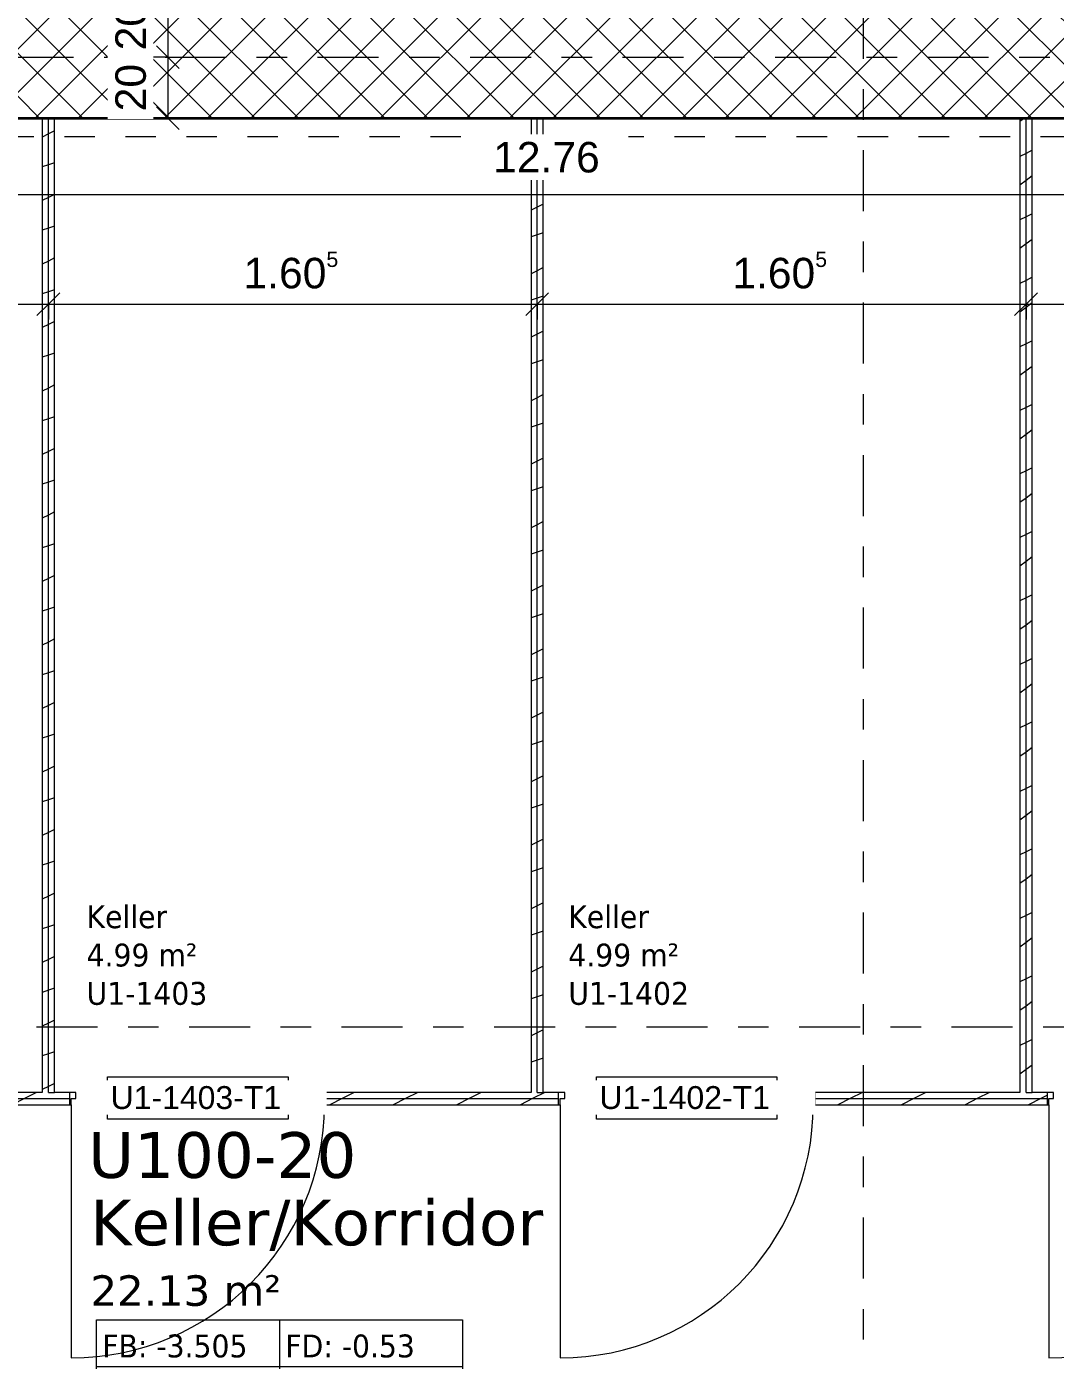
# Model space of a CAD drawing. Header units: metres. Extents: x -86 to 44, y -23 to 39.
# Drawn here: x 8.238 to 11.611, y 2.778 to 7.152 of the extents above; entities that cross this region are included whole.
import ezdxf

# ---------------------------------------------------------------- set-up
doc = ezdxf.new("R2010")
doc.units = ezdxf.units.M
doc.linetypes.add('_Rasterlinie_', pattern=[0.375, 0.2, -0.05, 0.075, -0.05])
doc.linetypes.add('Strichpunkt - Fein', pattern=[0.2, 0.1, -0.05, 0, -0.05])
for name, color, linetype, lineweight in [('A-____-____-DIMS', 7, 'Continuous', 5), ('A-____-____-DIMS-50', 7, 'Continuous', 5), ('A-AREA-____-IDEN', 7, 'Continuous', 5), ('A-DOOR-____-IDEN', 7, 'Continuous', 5), ('A-DOOR-____-OTLN', 7, 'Continuous', 9), ('A-DOOR-FRAM-MCUT', 7, 'Continuous', 9), ('A-DOOR-OPNG-OTLN', 7, 'Continuous', 9), ('A-FLOR-____-OVHD', 7, 'Strichpunkt - Fein', 9), ('A-WALL-____-MCUT', 7, 'Continuous', 35), ('A-WALL-____-PATT', 7, 'Continuous', 35), ('A-WALL-FNSH-MCUT', 7, 'Continuous', 35), ('S-GRID-____-OTLN', 7, 'Continuous', 5)]:
    doc.layers.add(name, color=color, linetype=linetype, lineweight=lineweight)
doc.styles.add('Arial_1', font='arial.ttf', dxfattribs={"height": 0.1})
doc.styles.add('Arial_2', font='arial.ttf', dxfattribs={"height": 0.075})
doc.styles.add('Verdana_2', font='verdana.ttf', dxfattribs={"height": 0.1})
doc.styles.add('Verdana_3', font='verdana.ttf', dxfattribs={"width": 0.9, "height": 0.075})
doc.styles.add('Verdana_4', font='verdana.ttf', dxfattribs={"height": 0.15})
doc.dimstyles.new('SUB_Rohbau_fein', dxfattribs={"dimscale": 0.3048, "dimtxt": 0.102026, "dimasz": 0.246063, "dimexe": 0.164042, "dimexo": 0.0625, "dimgap": 0.123031, "dimtad": 1, "dimdec": 1, "dimlfac": 100, "dimrnd": 0.5, "dimdsep": 46, "dimtxsty": 'Arial_1', "dimblk1": 'OBLIQUE', "dimblk2": 'OBLIQUE', "dimsah": 1, "dimcen": 0.09, "dimazin": 0, "dimtfac": 1, "dimtdec": 4, "dimtix": 1, "dimtmove": 0, "dimatfit": 3, "dimfxl": 0.164042, "dimfxlon": 1, "dimtvp": 1, "dimtfill": 1, "dimtolj": 1, "dimtzin": 0, "dimarcsym": 2})
doc.dimstyles.new('SUB_Rohbau_fein_1', dxfattribs={"dimscale": 0.3048, "dimtxt": 0.102026, "dimasz": 0.246063, "dimexe": 0.164042, "dimexo": 0.0625, "dimgap": 0.123031, "dimtad": 1, "dimrnd": 0.005, "dimzin": 0, "dimdsep": 46, "dimtxsty": 'Arial_1', "dimblk1": 'OBLIQUE', "dimblk2": 'OBLIQUE', "dimsah": 1, "dimcen": 0.09, "dimazin": 0, "dimtfac": 1, "dimtdec": 4, "dimtix": 1, "dimtmove": 0, "dimatfit": 3, "dimfxl": 0.164042, "dimfxlon": 1, "dimtvp": 1, "dimtfill": 1, "dimtolj": 1, "dimtzin": 0, "dimarcsym": 2})
doc.dimstyles.new('SUB_Rohbau_fein_2', dxfattribs={"dimscale": 0.3048, "dimtxt": 0.102026, "dimasz": 0.246063, "dimexe": 0.164042, "dimexo": 0.0625, "dimgap": 0.123031, "dimtad": 1, "dimrnd": 0.005, "dimzin": 0, "dimdsep": 46, "dimtxsty": 'Arial_1', "dimblk1": 'OBLIQUE', "dimblk2": 'OBLIQUE', "dimsah": 1, "dimcen": 0.09, "dimazin": 0, "dimtfac": 1, "dimtdec": 4, "dimtix": 1, "dimtmove": 2, "dimatfit": 3, "dimfxl": 0.164042, "dimfxlon": 1, "dimtvp": 1, "dimtfill": 1, "dimtolj": 1, "dimtzin": 0, "dimarcsym": 2})
doc.dimstyles.new('SUB_Rohbau_fein_7', dxfattribs={"dimscale": 0.3048, "dimtxt": 0.102026, "dimasz": 0.246063, "dimexe": 0.164042, "dimexo": 0.0625, "dimgap": 0.123031, "dimtad": 1, "dimrnd": 0.005, "dimzin": 0, "dimdsep": 46, "dimtxsty": 'Arial_1', "dimblk1": 'OBLIQUE', "dimblk2": 'OBLIQUE', "dimsah": 1, "dimcen": 0.09, "dimazin": 0, "dimtfac": 1, "dimtdec": 4, "dimtix": 1, "dimtmove": 0, "dimatfit": 3, "dimfxl": 0.164042, "dimfxlon": 1, "dimtvp": 1, "dimtfill": 1, "dimtolj": 1, "dimtzin": 0, "dimarcsym": 2})
pattern_1 = [(216.87, (0.0833, 0.20825), (0.62474926, 0.41650112), [0.10412, -0.93712]), (206.565, (0.20825, 0.14578), (-0.20825414, -0.2082493), [0.23283, -0.23283]), (198.435, (0.20825, 0.04165), (-0.41650024, -0.20824584), [0.13171, -0.52684])]

# ---------------------------------------------------------------- blocks, each defined once
blk = doc.blocks.new('TU DF 1 - Rahmenstock - stumpf einschlagend - 800x1900 Kellerabteil-V81--01_UG_OK_FFB_AF')
at = {"layer": 'A-DOOR-FRAM-MCUT', "color": 253, "true_color": 0x999999}
for p, q in [((-0.415, 0.02), (-0.42, 0.02)), ((-0.415, 0), (-0.415, 0.02)), ((-0.4, 0), (-0.415, 0)), ((-0.4, -0.02), (-0.4, 0)), ((0.415, 0), (0.4, 0)), ((0.4, 0), (0.4, -0.02)), ((0.42, 0.02), (0.415, 0.02)), ((0.415, 0.02), (0.415, 0)), ((-0.42, -0.02), (-0.4, -0.02)), ((0.4, -0.02), (0.42, -0.02))]:
    blk.add_line(p, q, dxfattribs=at)
at = {"layer": 'A-DOOR-OPNG-OTLN', "color": 253, "true_color": 0x999999}
blk.add_line((0.415, 0.02), (0.415, 0.85), dxfattribs=at)
blk.add_arc((0.415, 0.02), 0.83, 90, 180, dxfattribs=at)
blk = doc.blocks.new('Beschriftung_Räume-SUB - OK_varriert-31033571--01_UG_OK_FFB_AF')
at = {"layer": 'A-AREA-____-IDEN'}
for p, q in [((0, -0.01263), (0.024, -0.01263)), ((0, -0.018752), (0, -0.01263)), ((0.012, -0.01263), (0.012, -0.018752)), ((0.024, -0.01263), (0.024, -0.018752)), ((0, -0.015691), (0.024, -0.015691)), ((0.024, -0.018752), (0, -0.018752))]:
    blk.add_line(p, q, dxfattribs=at)
blk = doc.blocks.new('DIMBLOCK485--01_UG_OK_FFB_AF')
at = {"layer": 'A-____-____-DIMS-50'}
for p, q in [((3.562, 6.6016), (3.562, 6.6516)), ((16.322, 6.6016), (16.322, 6.6516)), ((3.562, 6.6016), (3.5995, 6.6391)), ((16.322, 6.6016), (16.3595, 6.6391)), ((3.562, 6.6016), (3.5245, 6.5641)), ((3.562, 6.6016), (16.322, 6.6016)), ((3.562, 6.6016), (3.562, 6.5516)), ((16.322, 6.6016), (16.2845, 6.5641)), ((16.322, 6.6016), (16.322, 6.5516))]:
    blk.add_line(p, q, dxfattribs=at)
at = {"layer": 'A-____-____-DIMS-50', "color": 0, "insert": (9.7675, 6.7736), "char_height": 0.1, "width": 0.418697, "attachment_point": 1, "line_spacing_factor": 0.941778, "style": 'Arial_1', "bg_fill": 3, "box_fill_scale": 1.25, "bg_fill_color": 256, "bg_fill_true_color": 13158600, "bg_fill_transparency": 0}
blk.add_mtext('12.76', dxfattribs=at)
blk = doc.blocks.new('_Oblique')
at = {"color": 0, "linetype": 'ByBlock', "lineweight": -2}
blk.add_line((-0.5, -0.5), (0.5, 0.5), dxfattribs=at)
blk = doc.blocks.new('DIMBLOCK504--01_UG_OK_FFB_AF')
at = {"layer": 'A-____-____-DIMS-50'}
for p, q in [((8.7011, 7.2516), (8.6636, 7.2891)), ((8.7011, 7.2516), (8.6511, 7.2516)), ((8.7011, 7.2516), (8.7011, 7.0516)), ((8.7011, 7.2516), (8.7386, 7.2141)), ((8.7011, 7.2516), (8.7511, 7.2516)), ((8.7011, 7.0516), (8.6636, 7.0891)), ((8.7011, 7.0516), (8.6511, 7.0516)), ((8.7011, 7.0516), (8.7386, 7.0141)), ((8.7011, 7.0516), (8.7511, 7.0516))]:
    blk.add_line(p, q, dxfattribs=at)
at = {"layer": 'A-____-____-DIMS-50', "color": 0, "insert": (8.529, 7.074), "char_height": 0.1, "width": 0.186088, "attachment_point": 1, "rotation": 90, "line_spacing_factor": 0.941778, "style": 'Arial_1', "bg_fill": 3, "box_fill_scale": 1.25, "bg_fill_color": 256, "bg_fill_true_color": 13158600, "bg_fill_transparency": 0}
blk.add_mtext('20', dxfattribs=at)
blk = doc.blocks.new('DIMBLOCK505--01_UG_OK_FFB_AF')
at = {"layer": 'A-____-____-DIMS-50'}
for p, q in [((8.7011, 7.0516), (8.6636, 7.0891)), ((8.7011, 7.0516), (8.6511, 7.0516)), ((8.7011, 7.0516), (8.7011, 6.8516)), ((8.7011, 7.0516), (8.7386, 7.0141)), ((8.7011, 7.0516), (8.7511, 7.0516)), ((8.7011, 6.8516), (8.6636, 6.8891)), ((8.7011, 6.8516), (8.6511, 6.8516)), ((8.7011, 6.8516), (8.7386, 6.8141)), ((8.7011, 6.8516), (8.7511, 6.8516))]:
    blk.add_line(p, q, dxfattribs=at)
at = {"layer": 'A-____-____-DIMS-50', "color": 0, "insert": (8.529, 6.874), "char_height": 0.1, "width": 0.186088, "attachment_point": 1, "rotation": 90, "line_spacing_factor": 0.941778, "style": 'Arial_1', "bg_fill": 3, "box_fill_scale": 1.25, "bg_fill_color": 256, "bg_fill_true_color": 13158600, "bg_fill_transparency": 0}
blk.add_mtext('20', dxfattribs=at)
blk = doc.blocks.new('DIMBLOCK1483--01_UG_OK_FFB_AF')
at = {"layer": 'A-____-____-DIMS-50'}
for p, q in [((6.707, 6.2416), (6.707, 6.2916)), ((6.707, 6.2416), (6.7445, 6.2791)), ((8.3095, 6.2416), (8.3095, 6.2916)), ((8.3095, 6.2416), (8.347, 6.2791)), ((6.707, 6.2416), (6.6695, 6.2041)), ((6.707, 6.2416), (8.3095, 6.2416)), ((6.707, 6.2416), (6.707, 6.1916)), ((8.3095, 6.2416), (8.272, 6.2041)), ((8.3095, 6.2416), (8.3095, 6.1916))]:
    blk.add_line(p, q, dxfattribs=at)
at = {"layer": 'A-____-____-DIMS-50', "color": 0, "insert": (7.5525, 6.4136), "char_height": 0.1, "width": 0.388091, "attachment_point": 1, "line_spacing_factor": 0.941778, "style": 'Arial_1', "bg_fill": 3, "box_fill_scale": 1.25, "bg_fill_color": 256, "bg_fill_true_color": 13158600, "bg_fill_transparency": 0}
blk.add_mtext('1.60\\A2\\H0.5x;\\S5^  ;\\H2x;', dxfattribs=at)
blk = doc.blocks.new('DIMBLOCK1484--01_UG_OK_FFB_AF')
at = {"layer": 'A-____-____-DIMS-50'}
for p, q in [((8.3095, 6.2416), (8.3095, 6.2916)), ((8.3095, 6.2416), (8.347, 6.2791)), ((9.912, 6.2416), (9.912, 6.2916)), ((9.912, 6.2416), (9.9495, 6.2791)), ((8.3095, 6.2416), (8.272, 6.2041)), ((8.3095, 6.2416), (9.912, 6.2416)), ((8.3095, 6.2416), (8.3095, 6.1916)), ((9.912, 6.2416), (9.8745, 6.2041)), ((9.912, 6.2416), (9.912, 6.1916))]:
    blk.add_line(p, q, dxfattribs=at)
at = {"layer": 'A-____-____-DIMS-50', "color": 0, "insert": (8.949, 6.4136), "char_height": 0.1, "width": 0.388091, "attachment_point": 1, "line_spacing_factor": 0.941778, "style": 'Arial_1', "bg_fill": 3, "box_fill_scale": 1.25, "bg_fill_color": 256, "bg_fill_true_color": 13158600, "bg_fill_transparency": 0}
blk.add_mtext('1.60\\A2\\H0.5x;\\S5^  ;\\H2x;', dxfattribs=at)
blk = doc.blocks.new('DIMBLOCK1485--01_UG_OK_FFB_AF')
at = {"layer": 'A-____-____-DIMS-50'}
for p, q in [((9.912, 6.2416), (9.912, 6.2916)), ((9.912, 6.2416), (9.9495, 6.2791)), ((11.5145, 6.2416), (11.5145, 6.2916)), ((11.5145, 6.2416), (11.552, 6.2791)), ((9.912, 6.2416), (9.8745, 6.2041)), ((9.912, 6.2416), (11.5145, 6.2416)), ((9.912, 6.2416), (9.912, 6.1916)), ((11.5145, 6.2416), (11.477, 6.2041)), ((11.5145, 6.2416), (11.5145, 6.1916))]:
    blk.add_line(p, q, dxfattribs=at)
at = {"layer": 'A-____-____-DIMS-50', "color": 0, "insert": (10.5515, 6.4136), "char_height": 0.1, "width": 0.388091, "attachment_point": 1, "line_spacing_factor": 0.941778, "style": 'Arial_1', "bg_fill": 3, "box_fill_scale": 1.25, "bg_fill_color": 256, "bg_fill_true_color": 13158600, "bg_fill_transparency": 0}
blk.add_mtext('1.60\\A2\\H0.5x;\\S5^  ;\\H2x;', dxfattribs=at)
blk = doc.blocks.new('DIMBLOCK1486--01_UG_OK_FFB_AF')
at = {"layer": 'A-____-____-DIMS-50'}
for p, q in [((11.5145, 6.2416), (11.5145, 6.2916)), ((11.5145, 6.2416), (11.552, 6.2791)), ((13.117, 6.2416), (13.117, 6.2916)), ((13.117, 6.2416), (13.1545, 6.2791)), ((11.5145, 6.2416), (11.477, 6.2041)), ((11.5145, 6.2416), (13.117, 6.2416)), ((11.5145, 6.2416), (11.5145, 6.1916)), ((13.117, 6.2416), (13.0795, 6.2041)), ((13.117, 6.2416), (13.117, 6.1916))]:
    blk.add_line(p, q, dxfattribs=at)
at = {"layer": 'A-____-____-DIMS-50', "color": 0, "insert": (12.154, 6.4136), "char_height": 0.1, "width": 0.388091, "attachment_point": 1, "line_spacing_factor": 0.941778, "style": 'Arial_1', "bg_fill": 3, "box_fill_scale": 1.25, "bg_fill_color": 256, "bg_fill_true_color": 13158600, "bg_fill_transparency": 0}
blk.add_mtext('1.60\\A2\\H0.5x;\\S5^  ;\\H2x;', dxfattribs=at)

msp = doc.modelspace()

# ---------------------------------------------------------------- hatches: boundary and pattern name
at = {"layer": 'A-WALL-____-PATT', "lineweight": 9}
h = msp.add_hatch(dxfattribs=at)
h.set_pattern_fill('FP_1', color=256, style=0, pattern_type=2)
h.set_pattern_definition([(45, (0, 0), (-0.0707107, 0.0707107), []), (135, (0, 0), (-0.0707107, -0.0707107), [])])
h.paths.add_polyline_path([(3.502, 6.8516), (16.322, 6.8516), (16.322, 7.2516), (3.502, 7.2516), (3.502, 7.0273)])
at = {"layer": 'A-WALL-____-PATT', "lineweight": 9, "true_color": 0xc3b7ad}
h = msp.add_hatch(dxfattribs=at)
h.set_pattern_fill('FP_4', color=9, style=0, pattern_type=2)
h.set_pattern_definition(pattern_1)
h.paths.add_polyline_path([(8.3095, 3.6566), (8.3095, 6.8516), (8.2895, 6.8516), (8.2895, 3.6566)])
h = msp.add_hatch(dxfattribs=at)
h.set_pattern_fill('FP_4', color=9, style=0, pattern_type=2)
h.set_pattern_definition(pattern_1)
h.paths.add_polyline_path([(8.3295, 3.6566), (8.3295, 6.8516), (8.3095, 6.8516), (8.3095, 3.6566)])
h = msp.add_hatch(dxfattribs=at)
h.set_pattern_fill('FP_4', color=9, style=0, pattern_type=2)
h.set_pattern_definition(pattern_1)
h.paths.add_polyline_path([(9.892, 3.6566), (9.912, 3.6566), (9.912, 6.8516), (9.892, 6.8516), (9.892, 4.16)])
h = msp.add_hatch(dxfattribs=at)
h.set_pattern_fill('FP_4', color=9, style=0, pattern_type=2)
h.set_pattern_definition(pattern_1)
h.paths.add_polyline_path([(9.912, 3.6566), (9.932, 3.6566), (9.932, 6.8516), (9.912, 6.8516), (9.912, 4.16)])
h = msp.add_hatch(dxfattribs=at)
h.set_pattern_fill('FP_4', color=9, style=0, pattern_type=2)
h.set_pattern_definition(pattern_1)
h.paths.add_polyline_path([(11.4945, 3.6566), (11.5145, 3.6566), (11.5145, 6.8516), (11.4945, 6.8516), (11.4945, 3.8885)])
h = msp.add_hatch(dxfattribs=at)
h.set_pattern_fill('FP_4', color=9, style=0, pattern_type=2)
h.set_pattern_definition(pattern_1)
h.paths.add_polyline_path([(11.5145, 3.6566), (11.5345, 3.6566), (11.5345, 6.8516), (11.5145, 6.8516), (11.5145, 3.9058)])
h = msp.add_hatch(dxfattribs=at)
h.set_pattern_fill('FP_4', color=9, style=0, pattern_type=2)
h.set_pattern_definition(pattern_1)
h.paths.add_polyline_path([(3.502, 3.6366), (3.552, 3.6366), (3.552, 3.6566), (3.502, 3.6566)])
h.paths.add_polyline_path([(4.392, 3.6366), (5.1745, 3.6366), (5.1745, 3.6566), (4.392, 3.6566)])
h.paths.add_polyline_path([(11.4945, 3.6366), (11.5845, 3.6366), (11.5845, 3.6566), (10.822, 3.6566), (10.822, 3.6366), (11.3829, 3.6366)])
h.paths.add_polyline_path([(13.097, 3.6366), (13.187, 3.6366), (13.187, 3.6566), (12.4245, 3.6566), (12.4245, 3.6366)])
h.paths.add_polyline_path([(6.0145, 3.6366), (6.777, 3.6366), (6.777, 3.6566), (6.0145, 3.6566)])
h.paths.add_polyline_path([(9.2195, 3.6366), (9.982, 3.6366), (9.982, 3.6566), (9.2195, 3.6566)])
h.paths.add_polyline_path([(7.617, 3.6366), (8.3795, 3.6366), (8.3795, 3.6566), (7.617, 3.6566)])
h.paths.add_polyline_path([(14.027, 3.6366), (14.487, 3.6366), (14.487, 3.6566), (14.027, 3.6566)])
h = msp.add_hatch(dxfattribs=at)
h.set_pattern_fill('FP_4', color=9, style=0, pattern_type=2)
h.set_pattern_definition(pattern_1)
h.paths.add_polyline_path([(3.552, 3.6166), (3.552, 3.6366), (3.502, 3.6366), (3.502, 3.6166)])
h.paths.add_polyline_path([(14.027, 3.6166), (14.487, 3.6166), (14.487, 3.6366), (14.027, 3.6366)])
h.paths.add_polyline_path([(9.3598, 3.6166), (9.982, 3.6166), (9.982, 3.6366), (9.2195, 3.6366), (9.2195, 3.6166)])
h.paths.add_polyline_path([(11.5145, 3.6166), (11.5845, 3.6166), (11.5845, 3.6366), (10.822, 3.6366), (10.822, 3.6166), (11.4945, 3.6166)])
h.paths.add_polyline_path([(8.3095, 3.6166), (8.3795, 3.6166), (8.3795, 3.6366), (7.617, 3.6366), (7.617, 3.6166), (8.2895, 3.6166)])
h.paths.add_polyline_path([(4.392, 3.6166), (5.1745, 3.6166), (5.1745, 3.6366), (4.392, 3.6366)])
h.paths.add_polyline_path([(13.097, 3.6166), (13.187, 3.6166), (13.187, 3.6366), (12.4245, 3.6366), (12.4245, 3.6166)])
h.paths.add_polyline_path([(6.0145, 3.6166), (6.777, 3.6166), (6.777, 3.6366), (6.0145, 3.6366)])

# ---------------------------------------------------------------- linework, layer by layer
at = {"layer": 'A-DOOR-____-IDEN', "flags": 128}
for points in [[(8.5034, 3.7084), (9.0954, 3.7084), (9.0954, 3.5694), (8.5034, 3.5694)], [(10.1059, 3.7084), (10.6979, 3.7084), (10.6979, 3.5694), (10.1059, 3.5694)]]:
    msp.add_lwpolyline(points, close=True, dxfattribs=at)
at = {"layer": 'A-FLOR-____-OVHD'}
msp.add_line((3.562, 6.7916), (14.427, 6.7916), dxfattribs=at)
at = {"layer": 'A-WALL-____-MCUT'}
for p, q in [((3.502, 6.8516), (9.892, 6.8516)), ((9.892, 6.8516), (16.322, 6.8516))]:
    msp.add_line(p, q, dxfattribs=at)
at = {"layer": 'A-WALL-____-MCUT', "color": 253, "lineweight": 9, "true_color": 0x999999}
for p, q in [((8.3095, 3.6566), (8.3095, 6.8516)), ((9.912, 3.6566), (9.912, 6.8516)), ((11.5145, 3.6566), (11.5145, 6.8516)), ((7.617, 3.6366), (8.3795, 3.6366)), ((8.3095, 3.6566), (8.3295, 3.6566)), ((9.2195, 3.6366), (9.982, 3.6366)), ((9.912, 3.6566), (9.932, 3.6566)), ((10.822, 3.6366), (11.5845, 3.6366)), ((11.5145, 3.6566), (11.5345, 3.6566))]:
    msp.add_line(p, q, dxfattribs=at)
at = {"layer": 'A-WALL-FNSH-MCUT', "color": 253, "lineweight": 9, "true_color": 0x999999}
for p, q in [((8.2895, 6.8516), (8.2895, 3.6566)), ((8.3295, 3.6566), (8.3295, 6.8516)), ((9.892, 6.8516), (9.892, 3.6566)), ((9.932, 3.6566), (9.932, 6.8516)), ((11.4945, 6.8516), (11.4945, 3.6566)), ((11.5345, 3.6566), (11.5345, 6.8516)), ((8.2895, 3.6566), (7.617, 3.6566)), ((8.3795, 3.6566), (8.3295, 3.6566)), ((8.3795, 3.6166), (8.3795, 3.6566)), ((9.892, 3.6566), (9.2195, 3.6566)), ((9.2195, 3.6566), (9.2195, 3.6166)), ((9.982, 3.6566), (9.932, 3.6566)), ((9.982, 3.6166), (9.982, 3.6566)), ((11.4945, 3.6566), (10.822, 3.6566)), ((10.822, 3.6566), (10.822, 3.6166)), ((11.5845, 3.6566), (11.5345, 3.6566)), ((11.5845, 3.6166), (11.5845, 3.6566)), ((7.617, 3.6166), (8.3795, 3.6166)), ((9.2195, 3.6166), (9.982, 3.6166)), ((10.822, 3.6166), (11.5845, 3.6166))]:
    msp.add_line(p, q, dxfattribs=at)
at = {"layer": 'S-GRID-____-OTLN', "color": 8, "linetype": '_Rasterlinie_', "true_color": 0x808080}
for p, q in [((10.982, -3.9534), (10.982, 34.9016)), ((-34.308, 7.0516), (27.9515, 7.0516)), ((-34.2295, 3.8716), (27.9515, 3.8716))]:
    msp.add_line(p, q, dxfattribs=at)

# ---------------------------------------------------------------- block references
at = {"layer": 'A-AREA-____-IDEN', "xscale": 49.99999999999998, "yscale": 49.99999999999998, "zscale": 49.99999999999998}
msp.add_blockref('Beschriftung_Räume-SUB - OK_varriert-31033571--01_UG_OK_FFB_AF', (8.4666, 3.5425), dxfattribs=at)
at = {"layer": 'A-DOOR-____-OTLN', "color": 253, "true_color": 0x999999, "rotation": 180}
for p in [(8.7995, 3.6366), (10.402, 3.6366), (12.0045, 3.6366)]:
    msp.add_blockref('TU DF 1 - Rahmenstock - stumpf einschlagend - 800x1900 Kellerabteil-V81--01_UG_OK_FFB_AF', p, dxfattribs=at)

# ---------------------------------------------------------------- texts
at = {"layer": 'A-AREA-____-IDEN', "color": 8, "true_color": 0x808080, "char_height": 0.075, "attachment_point": 1, "style": 'Verdana_3'}
for s, insert, width in [('Keller', (8.4346, 4.2705), 0.331899), ('Keller', (10.0139, 4.2705), 0.331899), ('4.99 m²', (8.4346, 4.1448), 0.472595), ('4.99 m²', (10.0139, 4.1448), 0.472595), ('U1-1403', (8.4346, 4.0192), 0.497848), ('U1-1402', (10.0139, 4.0192), 0.497848)]:
    msp.add_mtext(s, dxfattribs=dict(at, insert=insert, width=width))
at = {"layer": 'A-AREA-____-IDEN', "attachment_point": 1}
for s, insert, char_height, width, style in [('U100-20', (8.4397, 3.5267), 0.15, 1.074261, 'Verdana_4'), ('Keller/Korridor', (8.4469, 3.3056), 0.15, 1.819831, 'Verdana_4'), ('22.13 m²', (8.4474, 3.0571), 0.1, 0.817721, 'Verdana_2'), ('FB: -3.505', (8.4861, 2.863), 0.075, 0.624114, 'Verdana_3'), ('FD: -0.53', (9.0861, 2.863), 0.075, 0.562785, 'Verdana_3')]:
    msp.add_mtext(s, dxfattribs=dict(at, insert=insert, char_height=char_height, width=width, style=style))

# ---------------------------------------------------------------- next in the draw order: texts
at = {"layer": 'A-DOOR-____-IDEN', "char_height": 0.075, "width": 0.689451, "attachment_point": 1, "style": 'Arial_2', "bg_fill": 3, "box_fill_scale": 1.25, "bg_fill_color": 256, "bg_fill_true_color": 13158600, "bg_fill_transparency": 0}
for s, insert in [('U1-1403-T1', (8.5134, 3.6775)), ('U1-1402-T1', (10.1159, 3.6775))]:
    msp.add_mtext(s, dxfattribs=dict(at, insert=insert))

# ---------------------------------------------------------------- next in the draw order: dimensions: what is measured, and where the dimension line sits
at = {"layer": 'A-____-____-DIMS'}
dim = msp.add_linear_dim(base=(8.7011, 7.0516), p1=(8.7511, 7.2516), p2=(8.7511, 7.0516), angle=90, dimstyle='SUB_Rohbau_fein', override={"dimpost": '<>', "dimfxl": 0.2}, dxfattribs=at)
dim.commit()
dim.dimension.update_dxf_attribs({"geometry": 'DIMBLOCK504--01_UG_OK_FFB_AF', "text_midpoint": (8.6125, 7.1516)})
dim = msp.add_linear_dim(base=(16.322, 6.6016), p1=(3.562, 6.6516), p2=(16.322, 6.6516), dimstyle='SUB_Rohbau_fein_1', override={"dimpost": '<>', "dimfxl": 12.76}, dxfattribs=at)
dim.commit()
dim.dimension.update_dxf_attribs({"geometry": 'DIMBLOCK485--01_UG_OK_FFB_AF', "text_midpoint": (9.942, 6.6901)})
dim = msp.add_linear_dim(base=(8.3095, 6.2416), p1=(6.707, 6.1916), p2=(8.3095, 6.2916), text='\\A1;1.60\\Q;{\\A1;{\\H0.5x;\\S5^ ;}}', dimstyle='SUB_Rohbau_fein_2', override={"dimpost": '<>', "dimfxl": 1.605617}, dxfattribs=at)
dim.commit()
dim.dimension.update_dxf_attribs({"geometry": 'DIMBLOCK1483--01_UG_OK_FFB_AF', "text_midpoint": (7.7466, 6.3469), "dimtype": 160})

# ---------------------------------------------------------------- next in the draw order: dimensions: what is measured, and where the dimension line sits
dim = msp.add_linear_dim(base=(8.7011, 6.8516), p1=(8.7511, 7.0516), p2=(8.7511, 6.8516), angle=90, dimstyle='SUB_Rohbau_fein', override={"dimpost": '<>', "dimfxl": 0.2}, dxfattribs=at)
dim.commit()
dim.dimension.update_dxf_attribs({"geometry": 'DIMBLOCK505--01_UG_OK_FFB_AF', "text_midpoint": (8.6125, 6.9516)})
dim = msp.add_linear_dim(base=(9.912, 6.2416), p1=(8.3095, 6.2916), p2=(9.912, 6.1916), text='\\A1;1.60\\Q;{\\A1;{\\H0.5x;\\S5^ ;}}', dimstyle='SUB_Rohbau_fein_7', override={"dimpost": '<>', "dimfxl": 1.605617}, dxfattribs=at)
dim.commit()
dim.dimension.update_dxf_attribs({"geometry": 'DIMBLOCK1484--01_UG_OK_FFB_AF', "text_midpoint": (9.1107, 6.3301)})

# ---------------------------------------------------------------- next in the draw order: dimensions: what is measured, and where the dimension line sits
dim = msp.add_linear_dim(base=(11.5145, 6.2416), p1=(9.912, 6.1916), p2=(11.5145, 6.1916), text='\\A1;1.60\\Q;{\\A1;{\\H0.5x;\\S5^ ;}}', dimstyle='SUB_Rohbau_fein_7', override={"dimpost": '<>', "dimfxl": 1.6025}, dxfattribs=at)
dim.commit()
dim.dimension.update_dxf_attribs({"geometry": 'DIMBLOCK1485--01_UG_OK_FFB_AF', "text_midpoint": (10.7132, 6.3301)})

# ---------------------------------------------------------------- next in the draw order: dimensions: what is measured, and where the dimension line sits
dim = msp.add_linear_dim(base=(13.117, 6.2416), p1=(11.5145, 6.1916), p2=(13.117, 6.1916), text='\\A1;1.60\\Q;{\\A1;{\\H0.5x;\\S5^ ;}}', dimstyle='SUB_Rohbau_fein_7', override={"dimpost": '<>', "dimfxl": 1.6025}, dxfattribs=at)
dim.commit()
dim.dimension.update_dxf_attribs({"geometry": 'DIMBLOCK1486--01_UG_OK_FFB_AF', "text_midpoint": (12.3157, 6.3301)})

doc.saveas('drawing.dxf')
